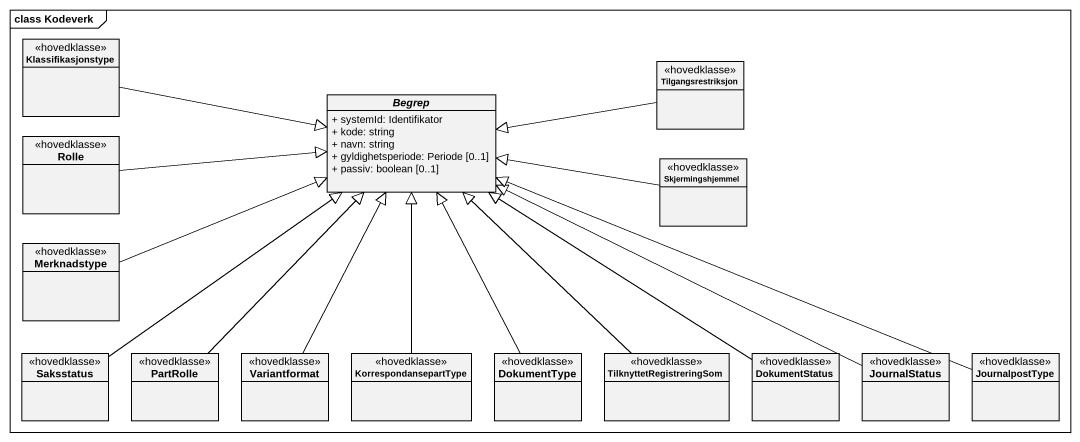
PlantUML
@startuml
mainframe class Kodeverk
hide circle
hide empty members
skinparam classAttributeIconSize 0
class Klassifikasjonstype <<hovedklasse>>
abstract class Begrep {
  + systemId: Identifikator
  + kode: string
  + navn: string
  + gyldighetsperiode: Periode [0..1]
  + passiv: boolean [0..1]
}
class Tilgangsrestriksjon <<hovedklasse>>
class Rolle <<hovedklasse>>
class Skjermingshjemmel <<hovedklasse>>
class Merknadstype <<hovedklasse>>
class Saksstatus <<hovedklasse>>
class PartRolle <<hovedklasse>>
class Variantformat <<hovedklasse>>
class KorrespondansepartType <<hovedklasse>>
class DokumentType <<hovedklasse>>
class TilknyttetRegistreringSom <<hovedklasse>>
class DokumentStatus <<hovedklasse>>
class JournalStatus <<hovedklasse>>
class JournalpostType <<hovedklasse>>
Klassifikasjonstype -right-|> Begrep
Tilgangsrestriksjon -left-|> Begrep
Rolle -right-|> Begrep
Skjermingshjemmel -left-|> Begrep
Merknadstype -right-|> Begrep
Saksstatus -up-|> Begrep
PartRolle -up-|> Begrep
Variantformat -up-|> Begrep
KorrespondansepartType -up-|> Begrep
DokumentType -up-|> Begrep
TilknyttetRegistreringSom -up-|> Begrep
DokumentStatus -up-|> Begrep
JournalStatus -left-|> Begrep
JournalpostType -left-|> Begrep
@enduml
